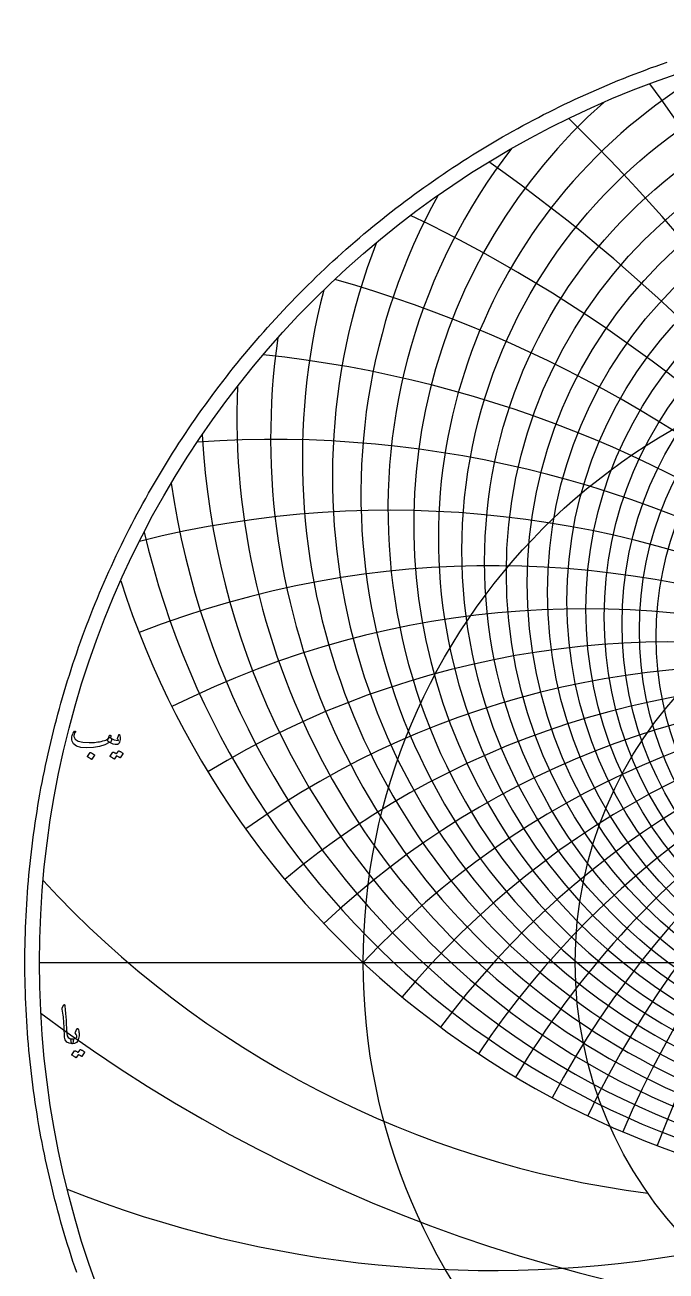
# Model space of a CAD drawing. Header units: millimetres. Extents: x -137 to 137, y -137 to 141.
# Drawn here: x -137.1 to -44.8, y -44.4 to 135 of the extents above; entities that cross this region are included whole.
import ezdxf

# ---------------------------------------------------------------- set-up
doc = ezdxf.new("R2010")
doc.units = ezdxf.units.MM
for name, color, linetype in [('CUT_OUTER', 1, 'Continuous'), ('ENGRAVE', 7, 'Continuous'), ('ENGRAVE_FINE', 8, 'Continuous'), ('TEXT', 5, 'Continuous')]:
    doc.layers.add(name, color=color, linetype=linetype)

msp = doc.modelspace()

# ---------------------------------------------------------------- linework, layer by layer
at = {"layer": 'CUT_OUTER'}
msp.add_lwpolyline([(-129.6428, -44.6), (-129.914, -43.8037), (-130.1803, -43.0058), (-130.4417, -42.2062), (-130.6983, -41.405), (-130.9499, -40.6023), (-131.1965, -39.798), (-131.4382, -38.9923), (-131.675, -38.185), (-131.9068, -37.3764), (-132.1337, -36.5663), (-132.3556, -35.7549), (-132.5725, -34.9421), (-132.7844, -34.128), (-132.9913, -33.3126), (-133.1932, -32.4959), (-133.3901, -31.6781), (-133.5819, -30.859), (-133.7688, -30.0388), (-133.9506, -29.2174), (-134.1273, -28.395), (-134.299, -27.5714), (-134.4657, -26.7469), (-134.6272, -25.9213), (-134.7838, -25.0948), (-134.9352, -24.2673), (-135.0816, -23.4389), (-135.2228, -22.6096), (-135.359, -21.7795), (-135.4901, -20.9485), (-135.6161, -20.1167), (-135.737, -19.2842), (-135.8528, -18.451), (-135.9634, -17.6171), (-136.0689, -16.7825), (-136.1694, -15.9473), (-136.2646, -15.1115), (-136.3548, -14.2751), (-136.4398, -13.4381), (-136.5197, -12.6007), (-136.5945, -11.7628), (-136.6641, -10.9245), (-136.7285, -10.0857), (-136.7878, -9.2466), (-136.842, -8.4071), (-136.891, -7.5673), (-136.9349, -6.7272), (-136.9736, -5.8868), (-137.0071, -5.0463), (-137.0355, -4.2055), (-137.0587, -3.3646), (-137.0768, -2.5236), (-137.0897, -1.6824), (-137.0974, -0.8412), (-137.1, 0), (-137.0974, 0.8412), (-137.0897, 1.6824), (-137.0768, 2.5236), (-137.0587, 3.3646), (-137.0355, 4.2055), (-137.0071, 5.0463), (-136.9736, 5.8868), (-136.9349, 6.7272), (-136.891, 7.5673), (-136.842, 8.4071), (-136.7878, 9.2466), (-136.7285, 10.0857), (-136.6641, 10.9245), (-136.5945, 11.7628), (-136.5197, 12.6007), (-136.4398, 13.4381), (-136.3548, 14.2751), (-136.2646, 15.1115), (-136.1694, 15.9473), (-136.0689, 16.7825), (-135.9634, 17.6171), (-135.8528, 18.451), (-135.737, 19.2842), (-135.6161, 20.1167), (-135.4901, 20.9485), (-135.359, 21.7795), (-135.2228, 22.6096), (-135.0816, 23.4389), (-134.9352, 24.2673), (-134.7838, 25.0948), (-134.6272, 25.9213), (-134.4657, 26.7469), (-134.299, 27.5714), (-134.1273, 28.395), (-133.9506, 29.2174), (-133.7688, 30.0388), (-133.5819, 30.859), (-133.3901, 31.6781), (-133.1932, 32.4959), (-132.9913, 33.3126), (-132.7844, 34.128), (-132.5725, 34.9421), (-132.3556, 35.7549), (-132.1337, 36.5663), (-131.9068, 37.3764), (-131.675, 38.185), (-131.4382, 38.9923), (-131.1965, 39.798), (-130.9499, 40.6023), (-130.6983, 41.405), (-130.4417, 42.2062), (-130.1803, 43.0058), (-129.914, 43.8037), (-129.6428, 44.6), (-129.3667, 45.3947), (-129.0857, 46.1876), (-128.7999, 46.9788), (-128.5092, 47.7682), (-128.2137, 48.5558), (-127.9133, 49.3416), (-127.6082, 50.1255), (-127.2982, 50.9076), (-126.9834, 51.6877), (-126.6639, 52.4659), (-126.3396, 53.2421), (-126.0105, 54.0163), (-125.6767, 54.7885), (-125.3382, 55.5586), (-124.9949, 56.3266), (-124.6469, 57.0925), (-124.2943, 57.8562), (-123.9369, 58.6178), (-123.5749, 59.3772), (-123.2083, 60.1343), (-122.837, 60.8891), (-122.4611, 61.6417), (-122.0805, 62.392), (-121.6954, 63.1399), (-121.3057, 63.8854), (-120.9114, 64.6285), (-120.5126, 65.3692), (-120.1092, 66.1074), (-119.7013, 66.8431), (-119.2889, 67.5763), (-118.872, 68.307), (-118.4507, 69.0351), (-118.0249, 69.7606), (-117.5946, 70.4835), (-117.1599, 71.2037), (-116.7208, 71.9212), (-116.2773, 72.6361), (-115.8294, 73.3482), (-115.3772, 74.0575), (-114.9206, 74.7641), (-114.4597, 75.4678), (-113.9945, 76.1687), (-113.525, 76.8667), (-113.0512, 77.5618), (-112.5732, 78.254), (-112.0909, 78.9433), (-111.6044, 79.6296), (-111.1137, 80.3129), (-110.6188, 80.9932), (-110.1198, 81.6704), (-109.6166, 82.3445), (-109.1092, 83.0156), (-108.5978, 83.6835), (-108.0823, 84.3483), (-107.5627, 85.0098), (-107.0391, 85.6682), (-106.5114, 86.3234), (-105.9797, 86.9753), (-105.4441, 87.624), (-104.9044, 88.2693), (-104.3608, 88.9113), (-103.8133, 89.55), (-103.2619, 90.1853), (-102.7066, 90.8172), (-102.1474, 91.4457), (-101.5844, 92.0707), (-101.0176, 92.6923), (-100.4469, 93.3104), (-99.8725, 93.925), (-99.2943, 94.536), (-98.7123, 95.1435), (-98.1267, 95.7474), (-97.5374, 96.3477), (-96.9443, 96.9443), (-96.3477, 97.5374), (-95.7474, 98.1267), (-95.1435, 98.7123), (-94.536, 99.2943), (-93.925, 99.8725), (-93.3104, 100.4469), (-92.6923, 101.0176), (-92.0707, 101.5844), (-91.4457, 102.1474), (-90.8172, 102.7066), (-90.1853, 103.2619), (-89.55, 103.8133), (-88.9113, 104.3608), (-88.2693, 104.9044), (-87.624, 105.4441), (-86.9753, 105.9797), (-86.3234, 106.5114), (-85.6682, 107.0391), (-85.0098, 107.5627), (-84.3483, 108.0823), (-83.6835, 108.5978), (-83.0156, 109.1092), (-82.3445, 109.6166), (-81.6704, 110.1198), (-80.9932, 110.6188), (-80.3129, 111.1137), (-79.6296, 111.6044), (-78.9433, 112.0909), (-78.254, 112.5732), (-77.5618, 113.0512), (-76.8667, 113.525), (-76.1687, 113.9945), (-75.4678, 114.4597), (-74.7641, 114.9206), (-74.0575, 115.3772), (-73.3482, 115.8294), (-72.6361, 116.2773), (-71.9212, 116.7208), (-71.2037, 117.1599), (-70.4835, 117.5946), (-69.7606, 118.0249), (-69.0351, 118.4507), (-68.307, 118.872), (-67.5763, 119.2889), (-66.8431, 119.7013), (-66.1074, 120.1092), (-65.3692, 120.5126), (-64.6285, 120.9114), (-63.8854, 121.3057), (-63.1399, 121.6954), (-62.392, 122.0805), (-61.6417, 122.4611), (-60.8891, 122.837), (-60.1343, 123.2083), (-59.3772, 123.5749), (-58.6178, 123.9369), (-57.8562, 124.2943), (-57.0925, 124.6469), (-56.3266, 124.9949), (-55.5586, 125.3382), (-54.7885, 125.6767), (-54.0163, 126.0105), (-53.2421, 126.3396), (-52.4659, 126.6639), (-51.6877, 126.9834), (-50.9076, 127.2982), (-50.1255, 127.6082), (-49.3416, 127.9133), (-48.5558, 128.2137), (-47.7682, 128.5092), (-46.9788, 128.7999), (-46.1876, 129.0857), (-45.3947, 129.3667), (-44.6, 129.6428)], dxfattribs=at)
at = {"layer": 'ENGRAVE'}
msp.add_lwpolyline([(-135, 0), (135, 0)], dxfattribs=at)
for centre, radius in [((0, 0), 135), ((0, 54.6781), 64.7465), ((0, 48.7848), 51.0988), ((0, 0), 88.3696), ((0, 0), 57.8458)]:
    msp.add_circle(centre, radius, dxfattribs=at)
for centre, radius, start, end in [((0, 63.1135), 81.0925, 131.505689, 48.494311), ((0, 75.5328), 101.7091, 171.861817, 8.138183), ((0, 94.7648), 129.5745, 197.892106, 342.107894), ((0, -82.406), 120.8301, 43, 137), ((0, -82.406), 120.8301, 43, 137), ((-29.1674, 108.8542), 143.2102, 222.659905, 262.696096), ((-69.9164, 121.0988), 165.4158, 248.329897, 280.358849)]:
    msp.add_arc(centre, radius, start, end, dxfattribs=at)
at = {"layer": 'ENGRAVE_FINE'}
for centre, radius in [((0, 59.3619), 74.1499), ((0, 57.6858), 70.8927), ((0, 56.1277), 67.7618), ((0, 53.3282), 61.8372), ((0, 52.0705), 59.0253), ((0, 50.898), 56.3029), ((0, 49.8046), 53.6629), ((0, 47.8336), 48.6048), ((0, 46.9466), 46.1755)]:
    msp.add_circle(centre, radius, dxfattribs=at)
for centre, radius, start, end in [((0, 61.1671), 77.5454, 116.761961, 63.238039), ((-331.9781, -82.406), 353.2837, 7.946429, 36.25515), ((-331.9781, -82.406), 353.2837, 7.946429, 36.25515), ((-259.1211, -82.406), 285.9085, 9.981712, 45.507598), ((-259.1211, -82.406), 285.9085, 9.981712, 45.507598), ((0, 65.2153), 84.8064, 142.198389, 37.801611), ((-209.2839, -82.406), 241.6603, 12.050293, 54.883684), ((-209.2839, -82.406), 241.6603, 12.050293, 54.883684), ((0, 67.4885), 88.7042, 151.015142, 28.984858), ((-172.5633, -82.406), 210.6609, 14.159704, 64.404429), ((-172.5633, -82.406), 210.6609, 14.159704, 64.404429), ((0, 69.9513), 92.8052, 158.687359, 21.312641), ((-143.9998, -82.406), 187.9783, 16.317984, 74.086539), ((-143.9998, -82.406), 187.9783, 16.317984, 74.086539), ((0, 72.6247), 97.1317, 165.56857, 14.43143), ((-120.8301, -82.406), 170.8796, 18.533791, 83.939396), ((-120.8301, -82.406), 170.8796, 18.533791, 83.939396), ((0, 78.7039), 106.5667, 177.696461, 2.303539), ((0, 82.1706), 111.7387, 183.160881, 356.839119), ((-101.3885, -82.406), 157.7325, 20.816531, 93.9606), ((-101.3885, -82.406), 157.7325, 20.816531, 93.9606), ((101.3885, -82.406), 157.7325, 86.0394, 159.183469), ((101.3885, -82.406), 157.7325, 86.0394, 159.183469), ((0, 85.9714), 117.2647, 188.318561, 351.681439), ((-84.6062, -82.406), 147.5064, 23.1765, 104.129833), ((-84.6062, -82.406), 147.5064, 23.1765, 104.129833), ((84.6062, -82.406), 147.5064, 75.870167, 156.8235), ((84.6062, -82.406), 147.5064, 75.870167, 156.8235), ((0, 90.1515), 123.1915, 193.216849, 346.783151), ((-69.7613, -82.406), 139.5226, 25.62505, 111.390678), ((-69.7613, -82.406), 139.5226, 25.62505, 111.390678), ((69.7613, -82.406), 139.5226, 68.609322, 154.37495), ((69.7613, -82.406), 139.5226, 68.609322, 154.37495), ((-56.344, -82.406), 133.3213, 28.174777, 116.541704), ((-56.344, -82.406), 133.3213, 28.174777, 116.541704), ((56.344, -82.406), 133.3213, 63.458296, 151.825223), ((56.344, -82.406), 133.3213, 63.458296, 151.825223), ((-43.9786, -82.406), 128.5847, 30.839745, 121.279056), ((-43.9786, -82.406), 128.5847, 30.839745, 121.279056), ((43.9786, -82.406), 128.5847, 58.720944, 149.160255), ((43.9786, -82.406), 128.5847, 58.720944, 149.160255), ((-32.3763, -82.406), 125.0926, 33.635739, 125.652232), ((-32.3763, -82.406), 125.0926, 33.635739, 125.652232), ((32.3763, -82.406), 125.0926, 54.347768, 146.364261), ((32.3763, -82.406), 125.0926, 54.347768, 146.364261), ((-21.3056, -82.406), 122.6941, 36.580554, 129.705126), ((-21.3056, -82.406), 122.6941, 36.580554, 129.705126), ((21.3056, -82.406), 122.6941, 50.294874, 143.419446), ((21.3056, -82.406), 122.6941, 50.294874, 143.419446), ((-10.5713, -82.406), 121.2917, 39.694344, 133.476404), ((-10.5713, -82.406), 121.2917, 39.694344, 133.476404), ((10.5713, -82.406), 121.2917, 46.523596, 140.305656), ((10.5713, -82.406), 121.2917, 46.523596, 140.305656), ((0, 173.2779), 225.3315, 233.255712, 306.744288)]:
    msp.add_arc(centre, radius, start, end, dxfattribs=at)
at = {"layer": 'TEXT'}
for points in [[(-124.7749, 32.3874), (-124.7674, 32.3835), (-124.7604, 32.3797), (-124.7538, 32.3758), (-124.7478, 32.3719), (-124.7417, 32.3676), (-124.7352, 32.3622), (-124.7282, 32.356), (-124.7207, 32.3487), (-124.6583, 32.2751), (-124.6336, 32.1706), (-124.6467, 32.0351), (-124.6975, 31.8687), (-124.7444, 31.7676), (-124.7923, 31.7042), (-124.8412, 31.6785), (-124.891, 31.6906), (-124.9162, 31.7027), (-124.9375, 31.708), (-124.9549, 31.7066), (-124.9684, 31.6984), (-125.6033, 31.351), (-126.362, 31.1061), (-127.2446, 30.9639), (-128.251, 30.9242), (-129.0649, 30.9939), (-129.6794, 31.1797), (-130.0946, 31.4816), (-130.3104, 31.8997), (-130.3437, 32.0971), (-130.351, 32.2945), (-130.3321, 32.4919), (-130.2871, 32.6893), (-130.2257, 32.864), (-130.1497, 33.0242), (-130.0592, 33.1698), (-129.9542, 33.301), (-129.9344, 33.3174), (-129.9136, 33.328), (-129.8918, 33.3329), (-129.8691, 33.3319), (-129.8478, 33.3227), (-129.8304, 33.3106), (-129.8168, 33.2956), (-129.8071, 33.2777), (-129.8028, 33.2603), (-129.8052, 33.239), (-129.8144, 33.2139), (-129.8304, 33.1848), (-129.9426, 33.0203), (-130.0162, 32.8597), (-130.051, 32.7029), (-130.0471, 32.55), (-129.8633, 32.1668), (-129.4355, 31.8919), (-128.7639, 31.7255), (-127.8484, 31.6674), (-127.5971, 31.6713), (-127.3462, 31.6829), (-127.0958, 31.7022), (-126.8458, 31.7293), (-126.5979, 31.7642), (-126.3533, 31.8068), (-126.1121, 31.8571), (-125.8742, 31.9151), (-125.6434, 31.981), (-125.4542, 32.0468), (-125.3067, 32.1126), (-125.2007, 32.1784), (-125.1598, 32.2132), (-125.1223, 32.2558), (-125.0882, 32.3061), (-125.0575, 32.3642), (-125.0287, 32.429), (-125.0004, 32.4997), (-124.9725, 32.5761), (-124.9452, 32.6584), (-124.9346, 32.6835), (-124.9181, 32.7048), (-124.8958, 32.7222), (-124.8678, 32.7358), (-124.8378, 32.743), (-124.8097, 32.7416), (-124.7836, 32.7314), (-124.7594, 32.7126), (-124.74, 32.6864), (-124.7284, 32.6545), (-124.7246, 32.6168), (-124.7284, 32.5732)], [(-125.0071, 31.768), (-125.0913, 31.8479), (-125.1349, 31.948), (-125.1378, 32.0685), (-125.1, 32.2093), (-125.0183, 32.3356), (-124.9433, 32.4126), (-124.875, 32.4401), (-124.8136, 32.4184), (-124.5233, 32.2263), (-124.2329, 32.0913), (-123.9426, 32.0134), (-123.6523, 31.9926), (-123.6421, 31.9945), (-123.6349, 32.0003), (-123.6305, 32.01), (-123.6291, 32.0235), (-123.6363, 32.0492), (-123.6581, 32.0874), (-123.6944, 32.1382), (-123.7452, 32.2016), (-123.7549, 32.221), (-123.7607, 32.2403), (-123.7626, 32.2597), (-123.7607, 32.279), (-123.5749, 32.8132), (-123.5662, 32.8335), (-123.5555, 32.848), (-123.5429, 32.8568), (-123.5284, 32.8597), (-123.5139, 32.8572), (-123.5013, 32.85), (-123.4907, 32.8379), (-123.482, 32.821), (-123.4239, 32.6472), (-123.3891, 32.4745), (-123.3775, 32.3027), (-123.3891, 32.1319), (-123.4268, 31.9195), (-123.4781, 31.7468), (-123.5429, 31.6137), (-123.6213, 31.5203), (-123.6808, 31.469), (-123.7355, 31.4313), (-123.7854, 31.4071), (-123.8304, 31.3964), (-124.0897, 31.3906), (-124.3723, 31.4506), (-124.6781, 31.5764), (-125.0071, 31.768)], [(-127.7091, 30.2351), (-127.6994, 30.2448), (-127.6858, 30.2506), (-127.6684, 30.2526), (-127.6471, 30.2506), (-127.4967, 30.1897), (-127.3549, 30.1151), (-127.2218, 30.0271), (-127.0975, 29.9255), (-127.0854, 29.91), (-127.08, 29.8945), (-127.0815, 29.879), (-127.0897, 29.8635), (-127.4536, 29.2751), (-127.4671, 29.2611), (-127.4846, 29.2577), (-127.5058, 29.265), (-127.531, 29.2829), (-127.5528, 29.2984), (-127.5871, 29.3216), (-127.6341, 29.3526), (-127.6936, 29.3913), (-127.7667, 29.4377), (-127.8542, 29.4919), (-127.9563, 29.5539), (-128.0729, 29.6235), (-128.0884, 29.6351), (-128.0962, 29.6468), (-128.0962, 29.6584), (-128.0884, 29.67)], [(-123.6291, 30.4519), (-123.6194, 30.4616), (-123.6058, 30.4674), (-123.5884, 30.4693), (-123.5671, 30.4674), (-123.4909, 30.4389), (-123.4171, 30.4074), (-123.3458, 30.373), (-123.2768, 30.3358), (-123.2098, 30.2951), (-123.1442, 30.2506), (-123.0801, 30.2022), (-123.0175, 30.15), (-123.0054, 30.134), (-123, 30.1171), (-123.0015, 30.0992), (-123.0097, 30.0803), (-123.3813, 29.4919), (-123.3915, 29.4842), (-123.4065, 29.4842), (-123.4263, 29.4919), (-123.451, 29.5074), (-123.4679, 29.5217), (-123.4955, 29.5413), (-123.5337, 29.5662), (-123.5826, 29.5964), (-123.6426, 29.6325), (-123.7142, 29.6748), (-123.7975, 29.7235), (-123.8923, 29.7784), (-124.1865, 29.3216), (-124.2, 29.3076), (-124.2175, 29.3042), (-124.2387, 29.3114), (-124.2639, 29.3293), (-124.2857, 29.3448), (-124.32, 29.368), (-124.367, 29.399), (-124.4265, 29.4377), (-124.4996, 29.4842), (-124.5871, 29.5384), (-124.6892, 29.6003), (-124.8058, 29.67), (-124.8179, 29.6816), (-124.8233, 29.6932), (-124.8218, 29.7048), (-124.8136, 29.7164), (-124.4342, 30.2816), (-124.4246, 30.2913), (-124.411, 30.2971), (-124.3936, 30.299), (-124.3723, 30.2971), (-124.3075, 30.276), (-124.2446, 30.2516), (-124.1836, 30.2238), (-124.1246, 30.1926), (-124.0675, 30.1585), (-124.0123, 30.1219), (-123.9591, 30.083), (-123.9078, 30.0416)], [(-131.4723, -6.0949), (-131.4573, -6.0716), (-131.4433, -6.0562), (-131.4302, -6.0484), (-131.4181, -6.0484), (-131.3997, -6.0586), (-131.3833, -6.0891), (-131.3688, -6.1399), (-131.3562, -6.211), (-131.2923, -6.7892), (-131.2401, -7.3239), (-131.1994, -7.815), (-131.1704, -8.2626), (-131.1518, -8.6453), (-131.1346, -8.9884), (-131.1188, -9.2918), (-131.1046, -9.5555), (-131.0922, -9.7795), (-131.0823, -9.9639), (-131.0748, -10.1086), (-131.0697, -10.2136), (-131.001, -10.5281), (-130.8491, -10.7594), (-130.6139, -10.9074), (-130.2955, -10.9723), (-130.207, -10.9955), (-130.1504, -11.0497), (-130.1257, -11.1349), (-130.133, -11.251), (-130.1693, -11.4339), (-130.2084, -11.5645), (-130.2505, -11.6429), (-130.2955, -11.6691), (-130.7436, -11.61), (-131.0736, -11.4329), (-131.2855, -11.1378), (-131.3794, -10.7245), (-131.3942, -10.5269), (-131.4075, -10.3287), (-131.4193, -10.1301), (-131.4297, -9.931), (-131.4392, -9.7314), (-131.4481, -9.5313), (-131.4566, -9.3307), (-131.4646, -9.1297), (-131.4791, -8.7462), (-131.4994, -8.401), (-131.5255, -8.094), (-131.5575, -7.8252), (-131.5952, -7.567), (-131.6388, -7.292), (-131.6881, -6.9999), (-131.7433, -6.691), (-131.7505, -6.6353), (-131.7491, -6.5845), (-131.7389, -6.5386), (-131.7201, -6.4974)], [(-129.831, -10.0355), (-129.6143, -9.5555), (-129.5823, -9.5028), (-129.5484, -9.4839), (-129.5126, -9.4989), (-129.4749, -9.5478), (-129.4052, -9.6941), (-129.351, -9.8468), (-129.3123, -10.0057), (-129.2891, -10.171), (-129.2818, -10.3435), (-129.291, -10.5242), (-129.3167, -10.7132), (-129.3588, -10.9103), (-129.487, -11.2423), (-129.6859, -11.4794), (-129.9554, -11.6216), (-130.2955, -11.6691), (-130.3347, -11.6444), (-130.3749, -11.5703), (-130.416, -11.447), (-130.4581, -11.2742), (-130.4702, -11.1818), (-130.4678, -11.1058), (-130.4509, -11.0463), (-130.4194, -11.0032), (-130.3943, -10.9868), (-130.3652, -10.9762), (-130.3323, -10.9713), (-130.2955, -10.9723), (-130.0812, -10.9655), (-129.8949, -10.922), (-129.7367, -10.8416), (-129.6065, -10.7245), (-129.6007, -10.7153), (-129.5988, -10.7032), (-129.6007, -10.6882), (-129.6065, -10.6703), (-129.637, -10.561), (-129.682, -10.4497), (-129.7415, -10.3365), (-129.8155, -10.2213), (-129.8397, -10.1778), (-129.8504, -10.1323), (-129.8475, -10.0849), (-129.831, -10.0355)], [(-129.142, -12.5439), (-129.1323, -12.5342), (-129.1188, -12.5284), (-129.1013, -12.5265), (-129.0801, -12.5284), (-129.0038, -12.557), (-128.9301, -12.5884), (-128.8587, -12.6228), (-128.7897, -12.66), (-128.7227, -12.7007), (-128.6572, -12.7452), (-128.593, -12.7936), (-128.5304, -12.8458), (-128.5183, -12.8618), (-128.513, -12.8787), (-128.5144, -12.8966), (-128.5226, -12.9155), (-128.8943, -13.5039), (-128.9044, -13.5116), (-128.9194, -13.5116), (-128.9393, -13.5039), (-128.9639, -13.4884), (-128.9809, -13.4741), (-129.0084, -13.4545), (-129.0467, -13.4296), (-129.0955, -13.3994), (-129.1555, -13.3633), (-129.2272, -13.321), (-129.3104, -13.2724), (-129.4052, -13.2174), (-129.6994, -13.6742), (-129.713, -13.6882), (-129.7304, -13.6916), (-129.7517, -13.6844), (-129.7768, -13.6665), (-129.7986, -13.651), (-129.833, -13.6278), (-129.8799, -13.5968), (-129.9394, -13.5581), (-130.0125, -13.5116), (-130.1001, -13.4574), (-130.2022, -13.3955), (-130.3188, -13.3258), (-130.3309, -13.3142), (-130.3362, -13.3026), (-130.3347, -13.291), (-130.3265, -13.2794), (-129.9472, -12.7142), (-129.9375, -12.7045), (-129.9239, -12.6987), (-129.9065, -12.6968), (-129.8852, -12.6987), (-129.8204, -12.7198), (-129.7575, -12.7442), (-129.6965, -12.772), (-129.6375, -12.8032), (-129.5804, -12.8374), (-129.5252, -12.8739), (-129.472, -12.9128), (-129.4207, -12.9542)]]:
    msp.add_lwpolyline(points, close=True, dxfattribs=at)

doc.saveas('drawing.dxf')
